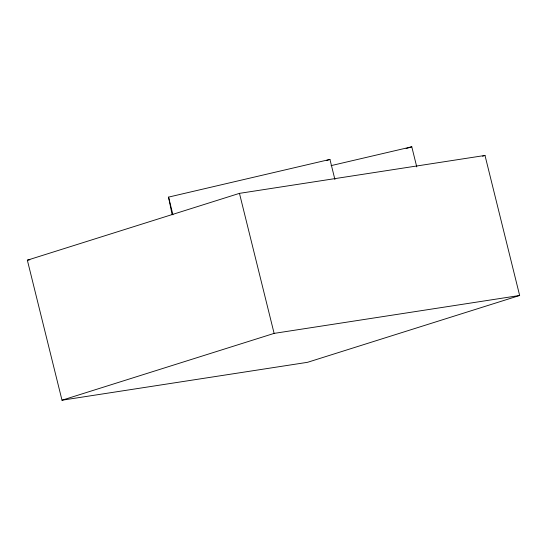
<?xml version="1.0" encoding="UTF-8"?>
<svg xmlns="http://www.w3.org/2000/svg" width="547" height="547" viewBox="0 0 547 547"><rect width="100%" height="100%" fill="white"/><g stroke="black" fill="none" stroke-linecap="round" stroke-linejoin="round"><path stroke-width="0.82" d="M326.696 160.442L329.944 159.423L334.921 179.539M27.35 260.187L239.463 193.358L484.998 155.451L519.65 295.483L307.537 362.312L62.002 400.213L27.35 260.187L29.88 259.791M406.1 148.579L411.782 146.787L416.766 166.903M482.557 156.223L484.998 155.451M62.002 400.213L274.115 333.39L519.65 295.483M172.052 214.369L168.551 197.118L329.944 159.423M331.092 165.632L411.782 146.787M239.463 193.358L274.115 333.39M168.551 197.118L172.934 214.821"/></g></svg>
